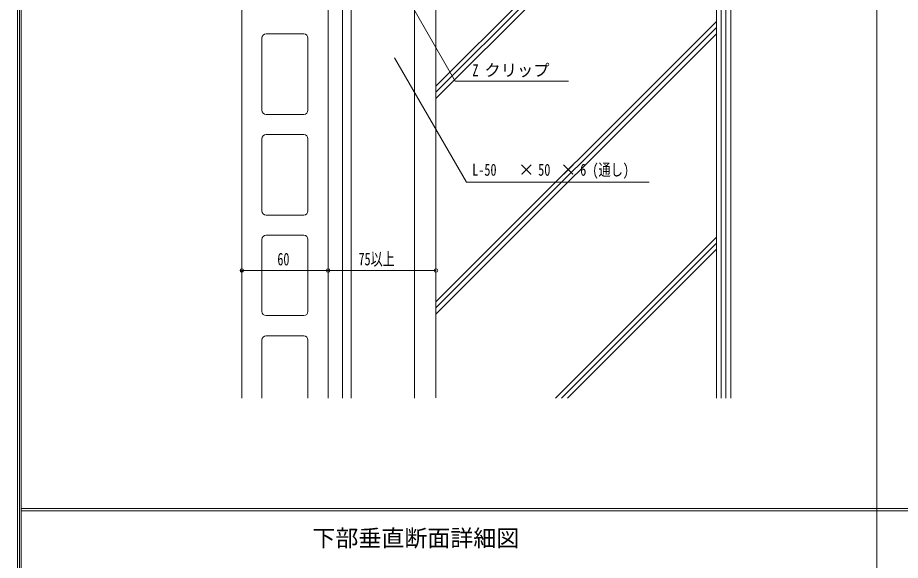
# Model space of a CAD drawing. Units: millimetres, scale not verified. Extents: x -1209 to 1209, y -852 to 852.
# Drawn here: x -1209 to -596, y -10 to 368 of the extents above; entities that cross this region are included whole.
import ezdxf
from ezdxf.enums import TextEntityAlignment as Align

# ---------------------------------------------------------------- set-up
doc = ezdxf.new("R2010")
doc.units = ezdxf.units.MM
doc.header["$LTSCALE"] = 3
for name, color, linetype, lineweight in [('0-1_0-0WAKU', 7, 'Continuous', 18), ('0-2_0-1AL', 5, 'Continuous', 18), ('0-3_0-2SUNPO', 7, 'Continuous', 18), ('0-4_0-3STEEL', 6, 'Continuous', 18), ('0-8_0-7KUTAI', 6, 'Continuous', 18), ('0-A_0-ASIAGE', 4, 'Continuous', 18)]:
    doc.layers.add(name, color=color, linetype=linetype, lineweight=lineweight)
doc.styles.add('ＭＳ ゴシック', font='')
doc.styles.get('ＭＳ ゴシック').set_extended_font_data('MS Gothic')

msp = doc.modelspace()

# ---------------------------------------------------------------- linework, layer by layer
at = {"layer": '0-1_0-0WAKU'}
for p, q in [((-1209.414, -852.414), (-1209.414, 852.414)), ((-1208.207, -851.207), (-1208.207, 851.207)), ((-1207, -850), (-1207, 850)), ((-612, 850), (-612, -799)), ((-1207, 26.35), (1207, 26.35)), ((-1207, 24.65), (1207, 24.65))]:
    msp.add_line(p, q, dxfattribs=at)
at = {"layer": '0-2_0-1AL'}
for p, q in [((-1053.517, 580.555), (-1053.517, 103.088)), ((-993.517, 580.555), (-993.517, 103.088)), ((-1036.517, 356.555), (-1010.517, 356.555)), ((-1039.517, 353.555), (-1039.517, 303.555)), ((-1007.517, 353.555), (-1007.517, 303.555)), ((-1036.517, 300.555), (-1010.517, 300.555)), ((-1039.517, 283.555), (-1039.517, 233.555)), ((-1036.517, 286.555), (-1010.517, 286.555)), ((-1007.517, 283.555), (-1007.517, 233.555)), ((-1036.517, 230.555), (-1010.517, 230.555)), ((-1036.517, 216.555), (-1010.517, 216.555)), ((-1039.517, 213.555), (-1039.517, 163.555)), ((-1007.517, 213.555), (-1007.517, 163.555)), ((-1036.517, 160.555), (-1010.517, 160.555)), ((-1039.517, 143.555), (-1039.517, 103.088)), ((-1036.517, 146.555), (-1010.517, 146.555)), ((-1007.517, 143.555), (-1007.517, 103.088))]:
    msp.add_line(p, q, dxfattribs=at)
for centre, start, end in [((-1036.517, 353.555), 90, 180), ((-1010.517, 353.555), 0, 90), ((-1036.517, 303.555), 180, 270), ((-1010.517, 303.555), 270, 0), ((-1036.517, 283.555), 90, 180), ((-1010.517, 283.555), 0, 90), ((-1036.517, 233.555), 180, 270), ((-1010.517, 233.555), 270, 0), ((-1036.517, 213.555), 90, 180), ((-1010.517, 213.555), 0, 90), ((-1036.517, 163.555), 180, 270), ((-1010.517, 163.555), 270, 0), ((-1036.517, 143.555), 90, 180), ((-1010.517, 143.555), 0, 90)]:
    msp.add_arc(centre, 3, start, end, dxfattribs=at)
at = {"layer": '0-3_0-2SUNPO'}
for p, q in [((-979.163, 452.072), (-905.087, 323.769)), ((-905.074, 323.747), (-826.373, 323.747)), ((-1053.505, 233.416), (-1053.505, 190.986)), ((-1052.63, 191.986), (-1054.38, 191.986))]:
    msp.add_line(p, q, dxfattribs=at)
for points in [[(-947.299, 339.973), (-897.322, 253.41), (-770.319, 253.41)], [(-1053.505, 191.986), (-993.505, 191.986), (-918.505, 191.986)]]:
    msp.add_lwpolyline(points, dxfattribs=at)
for centre, radius, start, end in [((-1053.505, 191.986), 1.2, 0, 180), ((-1053.505, 191.986), 1.2, 180, 0), ((-1053.505, 191.986), 0.875, 180, 0), ((-993.505, 191.986), 1.2, 0, 180), ((-993.505, 191.986), 1.2, 180, 0), ((-918.505, 191.986), 1.2, 0, 180), ((-918.505, 191.986), 1.2, 180, 0)]:
    msp.add_arc(centre, radius, start, end, dxfattribs=at)
at = {"layer": '0-4_0-3STEEL'}
for p, q in [((-933.529, 570.556), (-933.529, 103.088)), ((-983.53, 443.556), (-983.53, 103.088)), ((-977.53, 443.556), (-977.53, 103.088))]:
    msp.add_line(p, q, dxfattribs=at)
at = {"layer": '0-8_0-7KUTAI', "color": 4}
for p, q in [((-723.517, 568.64), (-723.517, 103.088)), ((-918.517, 320.175), (-723.517, 515.175)), ((-918.517, 315.932), (-723.517, 510.932)), ((-918.517, 311.69), (-723.517, 506.69)), ((-918.517, 170.175), (-723.517, 365.175)), ((-918.517, 165.932), (-723.517, 360.932)), ((-918.517, 161.69), (-723.517, 356.69)), ((-835.476, 103.216), (-723.517, 215.175)), ((-831.238, 103.211), (-723.517, 210.932)), ((-827, 103.206), (-723.517, 206.69))]:
    msp.add_line(p, q, dxfattribs=at)
msp.add_lwpolyline([(-918.517, 103.311), (-918.517, 580.555), (-903.495, 580.555), (-735.059, 580.333)], dxfattribs=at)
at = {"layer": '0-A_0-ASIAGE', "color": 3}
for p, q in [((-716.85, 571.376), (-716.851, 103.088)), ((-713.517, 572.744), (-713.517, 103.088)), ((-723.517, 568.64), (-723.517, 103.088)), ((-720.184, 570.008), (-720.184, 103.088))]:
    msp.add_line(p, q, dxfattribs=at)

# ---------------------------------------------------------------- texts
at = {"layer": '0-1_0-0WAKU', "style": 'ＭＳ ゴシック'}
msp.add_text('下部垂直断面詳細図', height=11.72, dxfattribs=at).set_placement((-1004.45, -3.624), align=Align.BOTTOM_LEFT)
at = {"layer": '0-3_0-2SUNPO', "style": 'ＭＳ ゴシック'}
for s, height, width, p in [('Z', 8.303, 0.75, (-893.185, 324.647)), ('L-50', 8.303, 0.75, (-893.344, 255.397)), ('50', 8.303, 0.75, (-847.446, 255.397)), ('6 (通し)', 8.303, 0.75, (-818.242, 255.397)), ('60', 8.798, 0.7, (-1028.811, 192.886)), ('75以上', 8.798, 0.7, (-972.371, 192.886))]:
    msp.add_text(s, height=height, dxfattribs=dict(at, width=width)).set_placement(p, align=Align.BOTTOM_LEFT)
for s, p in [('クリップ', (-884.839, 324.647)), ('×', (-861.349, 255.397)), ('×', (-832.144, 255.397))]:
    msp.add_text(s, height=8.303, dxfattribs=at).set_placement(p, align=Align.BOTTOM_LEFT)

doc.saveas('drawing.dxf')
